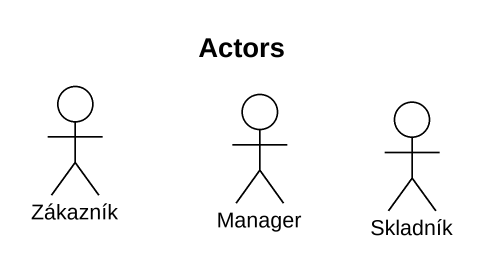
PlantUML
@startuml
title Actors
actor Zákazník
actor Manager
actor Skladník
@enduml
